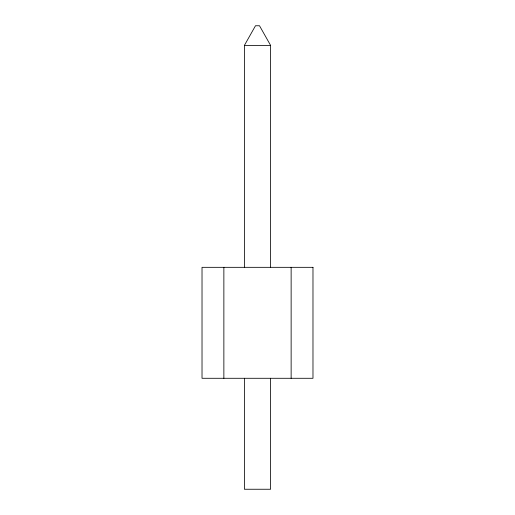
<?xml version="1.0" encoding="UTF-8"?>
<svg xmlns="http://www.w3.org/2000/svg" width="515" height="515" viewBox="0 0 515 515"><rect width="100%" height="100%" fill="white"/><g stroke="black" fill="none" stroke-linecap="round" stroke-linejoin="round"><path stroke-width="0.77" d="M244.393 267.33L244.393 45.41L255.492 25.75L259.509 25.75L270.607 45.41L270.607 267.33M244.393 45.41L270.607 45.41M291.136 267.33L291.136 378.287M270.607 378.287L270.607 489.25L244.393 489.25L244.393 378.287M223.864 267.33L223.864 378.287M312.978 267.33L202.022 267.33L202.022 378.287L312.978 378.287L312.978 267.33"/></g></svg>
